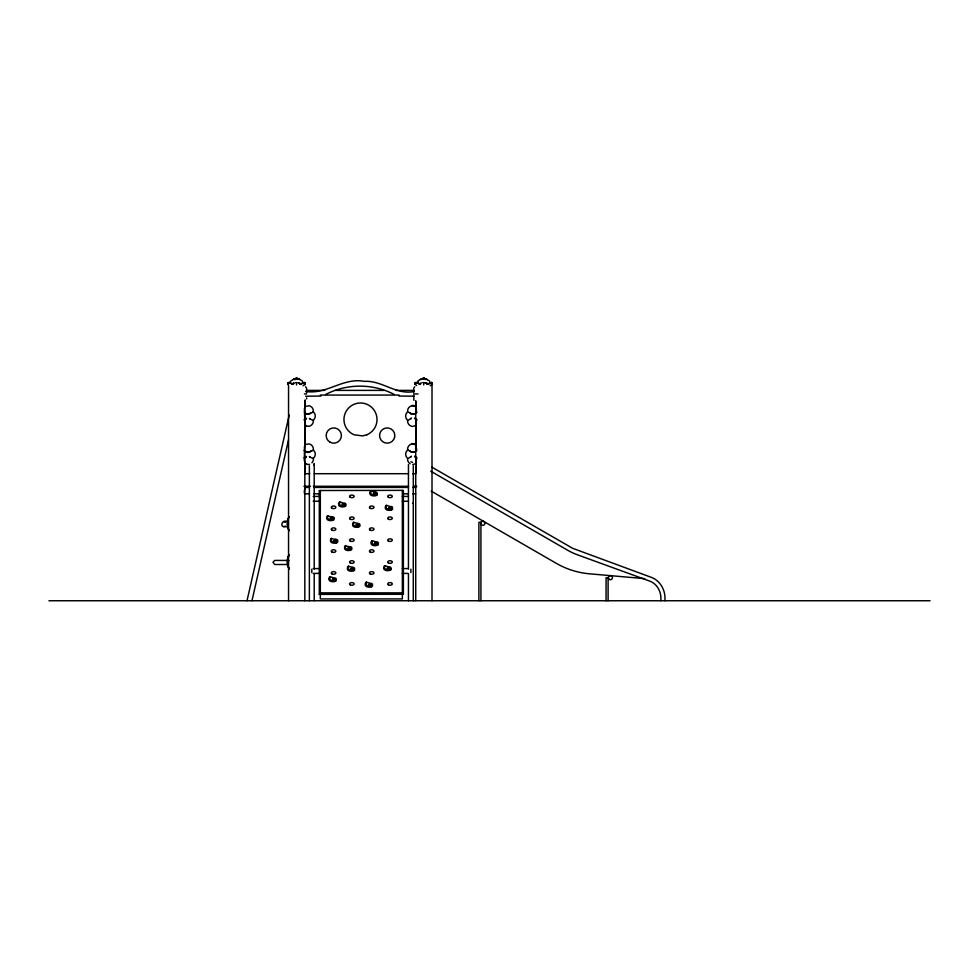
<?xml version="1.0" encoding="UTF-8"?>
<svg xmlns="http://www.w3.org/2000/svg" width="979" height="979" viewBox="0 0 979 979"><rect width="100%" height="100%" fill="white"/><g stroke="black" fill="none" stroke-linecap="round" stroke-linejoin="round"><path stroke-width="1.47" d="M291.779 384.062L294.251 382.948L292.329 384.123L293.125 384.38M296.539 383.731L296.539 384.931M296.539 383.352L296.539 382.679M301.605 384.062L298.24 382.777L300.932 384.135L302.817 382.948L300.345 384.062M304.383 459.873L304.457 447.256M304.383 411.865C306.268 415.916 309.658 413.334 313.549 412.049A5.409 5.409 0 0 1 313.831 419.685L313.366 420.774A5.409 5.409 0 0 1 308.165 426.379L305.081 425.461A10.696 4.075 39.6 0 0 304.848 424.886L304.457 409.1M306.048 457.022C306.929 455.259 306.439 457.927 304.42 457.634M306.048 418.865C306.929 417.103 306.439 419.771 304.42 419.489M306.66 397.878L306.66 398.869M309.902 457.034C307.92 455.125 312.301 459.506 313.831 457.842A5.409 5.409 0 0 0 313.549 450.205L307.957 452.592L305.105 450.952M309.902 418.877C308.116 417.274 311.469 420.272 313.256 420.162M418.963 384.062L421.435 382.948M420.26 384.049L417.017 382.777L420.554 384.062L419.918 384.062M423.723 383.352L423.723 382.679M423.723 383.731L423.723 384.931M428.79 384.062L425.424 382.777L426.636 383.217M296.539 379.387L296.551 378.849A10.769 9.325 90 0 1 299.452 379.387M423.723 379.387L423.723 378.849A10.769 9.325 90 0 1 426.624 379.387M416.552 411.926L416.552 412.808L416.099 407.227A10.402 3.965 35.4 0 1 415.904 406.726A7.44 0.967 35.4 0 1 415.769 406.518M416.552 450.071L416.087 445.335A10.402 3.965 35.4 0 1 415.904 444.882A7.44 0.967 35.4 0 1 415.769 444.674L411.767 443.989A5.409 5.409 0 0 0 407.57 449.055C409.76 452.225 414.961 453.938 416.552 450.071L416.564 451.038M305.13 384.576L304.958 382.777L304.983 384.576M432.314 384.576L432.143 382.777L432.265 384.098M288.242 518.882L288.169 522.333M288.242 557.039L288.169 560.49M313.268 450.01L313.366 449.006A5.409 5.409 0 0 0 309.168 443.94L305.436 444.429M314.137 463.556L313.892 465.404M480.922 522.774L480.922 523.826M309.437 493.795L304.885 493.795C302.89 492.792 306.537 484.079 304.922 487.04M319.301 594.277L320.317 592.858L402.345 592.858L403.372 594.277L319.301 594.388L319.301 490.699M416.552 420.395L416.552 419.293L416.099 424.886A10.696 4.075 -39.6 0 0 415.904 425.437L412.771 426.428A5.409 5.409 0 0 1 407.57 420.823L411.4 418.045L411.07 418.743M416.552 458.551L416.552 457.45L416.099 463.043A10.696 4.075 -39.6 0 0 415.904 463.593L412.771 464.584M411.07 456.887L411.4 456.202L407.57 458.98A5.409 5.409 0 0 0 410.103 463.752M304.481 408.843L304.799 407.129A10.402 3.965 -35.4 0 0 305.032 406.677A7.44 0.967 -35.4 0 0 305.167 406.469M304.481 446.999L304.726 445.726M304.383 450.915L304.383 450.022M247.014 600.751L289.221 414.974M251.97 600.751L288.511 439.889M330.412 519.384L331.869 519.384M342.283 505.666L343.739 505.666M333.949 518.185L334.01 517.903A1.982 1.138 0 0 0 331.551 516.79L327.292 516.043A3.818 2.191 0 0 0 327.953 518.674A3.818 2.191 0 0 0 332.566 518.992L333.007 518.882A1.982 1.138 0 0 0 333.937 518.197M377.111 494.774L377.184 494.505A1.982 1.138 0 0 0 376.621 493.697M390.939 569.558L391 569.288A1.982 1.138 0 0 0 390.034 568.297M304.873 406.86L304.885 406.811A10.402 3.965 -35.4 0 0 305.069 406.358A7.44 0.967 -35.4 0 0 305.203 406.15M304.873 445.017L304.885 444.968A10.402 3.965 -35.4 0 0 305.069 444.503A7.44 0.967 -35.4 0 0 305.203 444.295L305.472 444.111M304.836 445.335L304.848 445.286A10.402 3.965 -35.4 0 0 305.032 444.833A7.44 0.967 -35.4 0 0 305.167 444.625M294.838 379.595L296.343 378.249L299.966 379.497L296.918 378.249L294.814 379.497L296.38 378.249L298.228 379.497L297.065 378.335M288.426 518.209L289.343 516.888M288.426 556.366L289.343 555.044M309.548 464.291A5.409 5.409 0 0 1 308.165 464.523L305.032 463.532A10.696 4.075 39.6 0 0 304.848 463.03L304.383 459.946M306.403 425.816L305.069 425.057A10.696 4.087 39.6 0 0 304.885 424.556L304.885 424.556M306.403 463.973L305.069 463.214A10.696 4.087 39.6 0 0 304.885 462.712L304.885 462.712M416.148 383.352A1.579 1.371 -90 0 1 416.369 383.022L416.601 382.679M288.315 384.062L287.961 384.576L288.132 382.777L288.12 384.576L288.462 384.062M415.488 384.062L415.145 384.576L415.316 382.777L415.304 384.576L415.647 384.062M310.82 412.795L309.866 413.811L306.048 413.799L305.105 412.795M310.82 450.952L309.866 451.968L306.048 451.955L304.42 450.683M415.83 412.857C413.322 416.467 410.825 412.759 407.668 411.902L407.57 410.899A5.409 5.409 0 0 1 411.767 405.832L415.463 406.407M415.83 451.001L414.876 452.017L411.07 452.004L410.115 451.001M319.338 490.503L403.226 490.357M387.415 569.301L388.834 569.301M294.863 379.497L296.515 378.273L293.088 379.595L296.502 378.273M422.585 378.763L421.998 379.497L423.528 378.249L425.412 379.497L423.895 378.249L422.267 379.118A10.769 9.325 -90 0 0 420.823 379.387M420.272 379.595L423.369 378.249L427.15 379.497M419.881 384.478L420.297 383.487M414.753 386.742L413.713 388.112L413.627 392.64M339.713 501.884L339.162 502.313A3.818 2.191 0 0 0 339.823 504.956A3.818 2.191 0 0 0 344.437 505.274L344.877 505.164A1.982 1.138 0 0 0 345.807 504.479L345.881 504.185A1.982 1.138 0 0 0 343.421 503.071L339.811 501.958L339.713 503.243M371.017 490.858L370.454 491.287A3.818 2.191 0 0 0 371.127 493.918A3.818 2.191 0 0 0 375.74 494.236L376.169 494.126A1.982 1.138 0 0 0 377.111 493.44L377.184 493.147A1.982 1.138 0 0 0 374.712 492.033L371.017 490.858L371.017 492.204M335.222 539.356L330.988 538.597A3.818 2.191 0 0 0 331.648 541.228A3.818 2.191 0 0 0 336.262 541.546L336.703 541.436A1.982 1.138 0 0 0 337.633 540.751L337.706 540.457A1.982 1.138 0 0 0 335.234 539.343M353.688 522.272L353.125 522.7A3.818 2.191 0 0 0 353.786 525.344A3.818 2.191 0 0 0 358.4 525.65L358.84 525.539A1.982 1.138 0 0 0 359.782 524.866L359.856 524.573A1.982 1.138 0 0 0 357.384 523.459L353.688 522.272L353.688 523.63M386.399 505.311L385.836 505.739A3.818 2.191 0 0 0 386.509 508.37A3.818 2.191 0 0 0 391.123 508.688L391.551 508.578A1.982 1.138 0 0 0 392.493 507.893L392.567 507.599A1.982 1.138 0 0 0 390.095 506.486L386.399 505.311L385.836 507.098A3.818 2.191 0 0 0 386.509 509.729A3.818 2.191 0 0 0 391.123 510.047L391.551 509.937A1.982 1.138 0 0 0 392.493 509.251L392.567 508.958A1.982 1.138 0 0 0 392.004 508.15M349.295 546.674L345.061 545.915A3.818 2.191 0 0 0 345.722 548.558A3.818 2.191 0 0 0 350.335 548.864L350.776 548.754A1.982 1.138 0 0 0 351.706 548.081L351.779 547.787A1.982 1.138 0 0 0 349.319 546.674M372.204 540.665L371.641 541.093A3.818 2.191 0 0 0 372.314 543.737A3.818 2.191 0 0 0 376.915 544.043L377.356 543.932A1.982 1.138 0 0 0 378.298 543.259L378.371 542.966A1.982 1.138 0 0 0 375.899 541.852L372.204 540.665L372.204 542.023M330.107 576.717L329.544 577.145A3.818 2.191 0 0 0 330.204 579.776A3.818 2.191 0 0 0 334.818 580.094L335.259 579.984A1.982 1.138 0 0 0 336.189 579.299L336.262 579.005A1.982 1.138 0 0 0 333.802 577.891L330.107 576.717L330.107 578.063M348.451 566.168L347.9 566.596A3.818 2.191 0 0 0 348.561 569.227A3.818 2.191 0 0 0 353.174 569.545L353.615 569.435A1.982 1.138 0 0 0 354.545 568.75L354.618 568.456A1.982 1.138 0 0 0 352.146 567.343L348.451 566.168L348.451 567.514M384.833 565.642L384.282 566.07A3.818 2.191 0 0 0 384.943 568.701A3.818 2.191 0 0 0 389.556 569.019L389.997 568.909A1.982 1.138 0 0 0 390.927 568.224L391 567.93A1.982 1.138 0 0 0 388.528 566.817L384.931 565.715L384.833 566.988M366.354 582.113L365.791 582.542A3.818 2.191 0 0 0 366.464 585.173A3.818 2.191 0 0 0 371.078 585.491L371.506 585.381A1.982 1.138 0 0 0 372.448 584.696L372.522 584.402A1.982 1.138 0 0 0 370.05 583.288L366.354 582.113L366.354 583.472M357.604 526.261L356.784 526.457M305.472 406.358L309.168 405.783A5.409 5.409 0 0 1 313.366 410.85L312.668 412.122M407.668 411.902L407.386 412.098A5.409 5.409 0 0 0 407.105 419.746L407.68 420.211M300.48 384.368L299.99 384.355M427.664 384.368L430.001 382.948L428.08 384.123L427.174 383.548M420.309 379.497L424.091 378.249L427.187 379.595M289.392 516.692C286.394 520.13 286.394 527.228 289.392 530.667M289.392 554.848C286.394 558.275 286.394 565.385 289.392 568.823M285.427 526.188C279.199 528.684 281.781 518.148 287.63 521.917M416.516 412.587L414.876 413.848L411.07 413.848M325.579 394.525C346.75 383.364 373.195 383.364 394.366 394.525M344.437 505.274L344.877 506.51A1.982 1.138 0 0 0 345.807 505.825L345.881 505.543A1.982 1.138 0 0 0 344.914 504.552M377.111 494.799A1.982 1.138 0 0 1 376.169 495.484L375.74 495.582A3.818 2.191 0 0 1 371.127 495.276A3.818 2.191 0 0 1 370.454 492.633M332.566 518.992L333.007 520.241A1.982 1.138 0 0 0 333.937 519.555L334.01 519.262A1.982 1.138 0 0 0 333.447 518.454M391.123 508.688L391.159 510.022M358.4 525.65L358.84 526.898A1.982 1.138 0 0 0 359.782 526.212L359.856 525.919A1.982 1.138 0 0 0 358.877 524.928M337.143 541.008A1.982 1.138 0 0 1 337.706 541.815L337.645 542.085A1.982 1.138 0 0 1 336.703 542.794L336.262 542.904A3.818 2.191 0 0 1 331.648 542.586A3.818 2.191 0 0 1 330.988 539.955L331.538 538.169M350.812 548.142A1.982 1.138 0 0 1 351.779 549.133L351.718 549.415A1.982 1.138 0 0 1 350.776 550.112L350.335 550.222A3.818 2.191 0 0 1 345.722 549.904A3.818 2.191 0 0 1 345.061 547.273M371.641 542.452A3.818 2.191 0 0 0 372.314 545.083A3.818 2.191 0 0 0 376.915 545.401L377.356 545.291A1.982 1.138 0 0 0 378.298 544.605L378.371 544.312A1.982 1.138 0 0 0 377.392 543.321M353.174 569.545L353.615 570.794A1.982 1.138 0 0 0 354.545 570.108L354.618 569.815A1.982 1.138 0 0 0 354.055 569.007M334.818 580.094L335.259 581.33A1.982 1.138 0 0 0 336.189 580.657L336.262 580.363A1.982 1.138 0 0 0 335.295 579.372M389.556 569.019L389.997 570.267A1.982 1.138 0 0 0 390.927 569.582M365.791 583.9A3.818 2.191 0 0 0 366.464 586.531A3.818 2.191 0 0 0 371.078 586.849L371.506 586.739A1.982 1.138 0 0 0 372.448 586.054L372.522 585.76A1.982 1.138 0 0 0 371.555 584.769M374.822 494.921L373.794 494.921M334.316 541.644L335.528 541.84M352.256 570.243L351.228 570.243M375.85 544.801L375.128 544.801M427.174 384.355L428.068 384.147L427.04 384.062M423.931 378.249L423.246 378.335M288.377 382.63L288.989 382.581M411.804 405.514L414.215 405.514M411.804 443.671L414.215 443.671M320.99 396.042L305.668 396.238M295.548 382.63L296.906 382.581M422.732 382.63L424.091 382.581M414.325 396.189L398.967 396.042M292.733 384.062L293.37 384.062L292.562 384.355M306.672 390.388L324.869 390.388M335.479 390.388L383.976 390.388M396.103 390.388L414.288 390.388M305.595 391.404C326.313 395.002 343.152 377.245 364.212 381.345C382.14 380.231 396.287 395.369 414.411 391.478M304.42 393.95L306.574 393.95M413.701 393.95L418.07 393.95M320.317 395.063L399.138 395.063M414.876 418.743L414.545 418.045L416.516 419.538M414.876 456.887L414.545 456.202L416.516 457.695M309.707 473.701L305.167 473.701L305.167 463.14M314.259 473.701L408.231 473.701M412.783 473.701L415.806 473.701L415.806 463.14M303.894 486.282L310.441 486.282M313.427 486.282L408.635 486.282M414.46 486.282L416.748 486.282M304.885 487.432L309.437 487.432M313.99 487.432L408.084 487.432M412.636 487.432L415.671 487.432L414.68 486.282L415.634 487.04M313.99 493.795L320.06 493.795M403.532 493.795L408.084 493.795M412.636 493.795L415.671 493.795M313.219 496.426L320.317 496.426M402.345 496.426L408.035 496.426M313.219 501.26L320.317 501.26M402.345 501.26L408.035 501.26M412.575 503.292L413.285 503.292M287.899 523.679L288.548 523.679M283.653 526.714L287.251 526.714M288.903 560.429L274.744 560.429L272.957 562.191L274.72 564.504L287.765 564.516M287.899 561.836L288.548 561.836M313.219 568.579L320.317 568.579M402.345 568.579L408.035 568.579M313.219 573.4L320.317 573.4M402.345 573.4L408.035 573.4M48.95 600.751L930.05 600.751M415.818 382.581L416.552 382.63M288.634 382.581L289.38 382.63M644.708 578.65L589.578 573.816A80.645 80.645 0 0 1 556.28 563.329L431.139 491.079M431.91 382.642L431.286 382.581L431.91 382.63M424.213 378.335L423.528 378.249M410.874 461.745L412.575 462.467M284.155 521.917L285.317 522.358M408.267 450.34L407.386 450.254A5.409 5.409 0 0 0 407.105 457.891L407.68 458.368M431.751 467.069L572.629 548.301L651.023 577.243C660.568 580.62 665.928 590.937 664.876 600.751M430.748 471.193L567.661 550.247A61.53 61.53 0 0 0 577.377 554.775L649.469 581.012C657.533 583.814 661.743 592.576 660.801 600.751M305.546 386.742L306.586 388.112L306.66 392.64M411.07 413.86L410.115 412.857M289.343 530.471L288.426 529.137M289.343 568.628L288.426 567.294M413.933 400.338L413.627 395.259M313.256 458.319L313.366 458.931A5.409 5.409 0 0 1 311.922 462.81M288.169 527.705L288.242 528.476M288.169 565.862L288.242 566.633M608.106 600.751L608.106 577.683L606.074 577.683L606.074 600.751M480.922 600.751L480.922 522.284L478.89 522.284L478.89 600.751M432.008 385.53L432.008 600.751M415.806 401.341L415.806 407.374M415.806 425.461L415.806 445.053M415.732 400.803L415.732 600.751M413.285 465.808L413.285 600.751M410.874 569.203L410.874 572.617M408.451 464.597L408.451 569.129M408.451 573.645L408.451 600.751M403.372 490.699L403.372 594.388M402.345 490.442L402.345 592.858M376.964 544.03L376.964 545.376M375.777 494.211L375.777 495.57M374.7 492.033L374.7 493.392M371.114 585.479L371.114 586.825M357.372 523.459L357.372 524.817M352.134 567.343L352.134 568.701M350.384 548.852L350.384 550.198M345.624 545.487L345.624 546.845M336.299 541.522L336.299 542.88M327.855 515.615L327.855 516.973M320.317 490.442L320.317 592.858M314.21 464.181L314.21 569.129M314.21 573.645L314.21 600.751M311.799 569.203L311.799 572.617M309.376 465.808L309.376 600.751M305.167 399.836L305.167 407.374M305.167 423.956L305.167 446.559M304.824 400.803L304.824 600.751M304.383 419.245L304.383 420.346M304.383 457.401L304.383 458.502M288.548 385.53L288.548 600.751M288.964 383.352A1.579 1.371 -90 0 1 289.184 383.022M300.137 379.681A10.769 9.325 90 0 1 301.446 380.464M302.058 380.929A10.769 9.325 90 0 1 302.633 381.467M289.919 382.043A10.769 9.325 -90 0 1 291.032 380.929M291.644 380.464A10.769 9.325 -90 0 1 292.293 380.036M293.651 379.387A10.769 9.325 -90 0 1 295.817 378.885M303.918 383.022A1.579 1.371 -90 0 1 302.952 385.714M389.556 570.378A3.818 2.191 0 0 1 384.943 570.059A3.818 2.191 0 0 1 384.282 567.416M332.566 520.351A3.818 2.191 0 0 1 327.953 520.033A3.818 2.191 0 0 1 327.292 517.401M358.4 527.008A3.818 2.191 0 0 1 354.165 526.873A3.818 2.191 0 0 1 352.758 524.585M353.174 570.904A3.818 2.191 0 0 1 348.561 570.586A3.818 2.191 0 0 1 347.9 567.942M334.818 581.44A3.818 2.191 0 0 1 330.204 581.134A3.818 2.191 0 0 1 329.544 578.491M344.437 506.62A3.818 2.191 0 0 1 339.823 506.314A3.818 2.191 0 0 1 339.162 503.671M416.32 383.095A8.615 7.453 -90 0 1 416.785 382.679M417.274 382.287A8.615 7.453 -90 0 1 417.788 381.957M416.65 385.506A1.579 1.371 -90 0 1 416.369 385.249M427.321 379.681A10.769 9.325 90 0 1 428.631 380.464M429.243 380.929A10.769 9.325 90 0 1 429.818 381.467M431.311 383.352A1.579 1.371 -90 0 1 431.311 384.931M431.09 385.249A1.579 1.371 -90 0 1 430.124 385.714M417.641 381.467A10.769 9.325 -90 0 1 419.465 380.036M287.985 382.948L288.01 384.098L287.985 382.948M415.157 382.948L415.194 384.147L415.169 382.948M305.215 383.523L305.215 383.487M330.437 517.928L331.869 518.038L330.437 517.928M342.307 504.209L343.739 504.307L342.307 504.209M334.12 540.481L335.564 540.592L334.12 540.481M332.689 579.03L334.12 579.14L332.762 578.919M348.206 547.799L349.638 547.91L348.206 547.799M356.27 524.585L357.702 524.695L356.344 524.487M351.033 568.481L352.477 568.591L351.106 568.383M373.599 493.171L375.03 493.281L373.599 493.171M374.786 542.978L376.217 543.088L374.786 542.978M368.936 584.426L370.368 584.536L368.936 584.426M388.981 507.624L390.413 507.734L389.055 507.526M387.415 567.955L388.859 568.065L387.415 567.955M394.561 437.515L393.803 439.363A7.636 7.636 0 0 1 380.941 439.914A7.636 7.636 0 0 1 385.873 428.031A7.636 7.636 0 0 1 394.561 437.515M366.856 434.774L362.683 435.9L354.202 434.811A16.533 16.533 0 0 1 347.349 409.479A16.533 16.533 0 0 1 373.574 409.418A16.533 16.533 0 0 1 366.856 434.774M416.185 382.581L415.549 382.63L416.173 382.581M304.457 382.581L303.723 382.63L304.457 382.581M431.629 382.581L430.907 382.63L431.641 382.581M402.345 593.8L320.317 593.8L320.317 598.928L402.345 598.928L402.345 593.8M304.726 382.642L304.102 382.581L304.726 382.63M483.907 521.538L483.418 521.33A2.031 2.031 0 0 0 480.86 523.471A2.031 2.031 0 0 0 483.748 525.136A2.031 2.031 0 0 0 484.324 521.856L483.907 521.538M290.8 383.217L289.821 382.777L292.231 384.098L290.8 383.217M350.249 541.057A2.288 1.309 0 0 0 354.068 540.481A2.288 1.309 0 0 0 351.277 538.866A2.288 1.309 0 0 0 350.249 541.057M331.942 508.236A2.288 1.309 0 0 0 335.76 507.648A2.288 1.309 0 0 0 332.958 506.045A2.288 1.309 0 0 0 331.942 508.236M350.249 519.176A2.288 1.309 0 0 0 354.068 518.589A2.288 1.309 0 0 0 351.277 516.985A2.288 1.309 0 0 0 350.249 519.176M350.249 497.295A2.288 1.309 0 0 0 354.068 496.708A2.288 1.309 0 0 0 351.277 495.105A2.288 1.309 0 0 0 350.249 497.295M388.406 497.295A2.288 1.309 0 0 0 392.224 496.708A2.288 1.309 0 0 0 389.434 495.105A2.288 1.309 0 0 0 388.406 497.295M388.406 519.176A2.288 1.309 0 0 0 392.224 518.589A2.288 1.309 0 0 0 389.434 516.985A2.288 1.309 0 0 0 388.406 519.176M331.942 573.89A2.288 1.309 0 0 0 335.76 573.302A2.288 1.309 0 0 0 332.958 571.699A2.288 1.309 0 0 0 331.942 573.89M370.086 508.236A2.288 1.309 0 0 0 373.917 507.648A2.288 1.309 0 0 0 371.114 506.045A2.288 1.309 0 0 0 370.086 508.236M388.406 562.949A2.288 1.309 0 0 0 392.224 562.362A2.288 1.309 0 0 0 389.434 560.759A2.288 1.309 0 0 0 388.406 562.949M388.406 584.83A2.288 1.309 0 0 0 392.224 584.243A2.288 1.309 0 0 0 389.434 582.64A2.288 1.309 0 0 0 388.406 584.83M370.086 552.009A2.288 1.309 0 0 0 373.917 551.422A2.288 1.309 0 0 0 371.114 549.819A2.288 1.309 0 0 0 370.086 552.009M388.406 541.057A2.288 1.309 0 0 0 392.224 540.481A2.288 1.309 0 0 0 389.434 538.866A2.288 1.309 0 0 0 388.406 541.057M331.942 530.116A2.288 1.309 0 0 0 335.76 529.529A2.288 1.309 0 0 0 332.958 527.926A2.288 1.309 0 0 0 331.942 530.116M350.249 562.949A2.288 1.309 0 0 0 354.068 562.362A2.288 1.309 0 0 0 351.277 560.759A2.288 1.309 0 0 0 350.249 562.949M370.086 530.116A2.288 1.309 0 0 0 373.917 529.529A2.288 1.309 0 0 0 371.114 527.926A2.288 1.309 0 0 0 370.086 530.116M370.086 573.89A2.288 1.309 0 0 0 373.917 573.302A2.288 1.309 0 0 0 371.114 571.699A2.288 1.309 0 0 0 370.086 573.89M350.249 584.83A2.288 1.309 0 0 0 354.068 584.243A2.288 1.309 0 0 0 351.277 582.64A2.288 1.309 0 0 0 350.249 584.83M331.942 552.009A2.288 1.309 0 0 0 335.76 551.422A2.288 1.309 0 0 0 332.958 549.819A2.288 1.309 0 0 0 331.942 552.009M609.391 579.446A2.031 2.031 0 0 0 612.438 577.683A2.031 2.031 0 0 0 609.391 575.921A2.031 2.031 0 0 0 609.391 579.446M329.96 442.153A7.636 7.636 0 0 0 341.414 435.545A7.636 7.636 0 0 0 329.96 428.937A7.636 7.636 0 0 0 329.96 442.153"/></g></svg>
